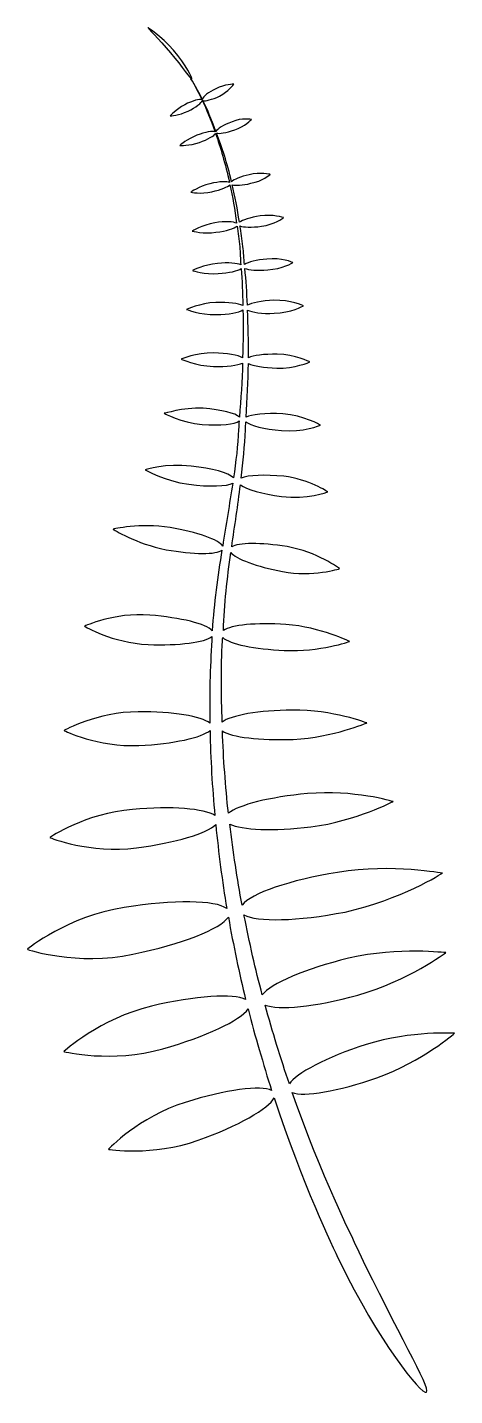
# Model space of a CAD drawing. Header units: centimetres. Extents: x -3.1 to 3.1, y -10.1 to 10.
import ezdxf

# ---------------------------------------------------------------- set-up
doc = ezdxf.new("R2010")
doc.units = ezdxf.units.CM
doc.header["$MEASUREMENT"] = 0
doc.layers.add('Camada 1', color=7, linetype='Continuous')

msp = doc.modelspace()

# ---------------------------------------------------------------- linework, layer by layer
at = {"layer": 'Camada 1'}
for points, knots in [([(-1.03387, 9.64908), (-1.21104, 9.86167), (-1.37529, 10.01785), (-1.37045, 10.02431), (-1.37045, 10.02431), (-1.37529, 10.01947), (-1.17077, 9.90191), (-0.9904, 9.68773), (-0.9904, 9.68773), (-0.80842, 9.47516), (-0.70698, 9.26741), (-0.72145, 9.26098), (-0.72145, 9.26098), (-0.73757, 9.25934), (-0.86158, 9.44294), (-1.03387, 9.64908)], [0, 0, 0, 0, 0.2, 0.2, 0.2, 0.2, 0.4, 0.4, 0.4, 0.4, 0.6, 0.6, 0.6, 0.6, 1, 1, 1, 1]), ([(1.44937, -8.1024), (1.3351, -7.8625), (0.90827, -6.98488), (0.48637, -5.6981), (0.48637, -5.6981), (0.41229, -5.85592), (-0.04346, -6.11527), (-0.63126, -6.32294), (-0.63126, -6.32294), (-1.30441, -6.56128), (-1.9518, -6.45666), (-1.94698, -6.45499), (-1.94698, -6.45499), (-1.95182, -6.45499), (-1.49608, -5.97996), (-0.8197, -5.76572), (-0.8197, -5.76572), (-0.22547, -5.5789), (0.29631, -5.51127), (0.44935, -5.59181), (0.44935, -5.59181), (0.38648, -5.40335), (0.32854, -5.20052), (0.26898, -4.99107), (0.26898, -4.99107), (0.20934, -4.80113), (0.15627, -4.5998), (0.10473, -4.39367), (0.10473, -4.39367), (-0.00965, -4.56115), (-0.51694, -4.80113), (-1.1482, -4.97985), (-1.1482, -4.97985), (-1.89705, -5.18919), (-2.59756, -5.02494), (-2.6024, -5.01848), (-2.6024, -5.01848), (-2.6024, -5.01848), (-2.07096, -4.53371), (-1.31568, -4.35334), (-1.31568, -4.35334), (-0.66507, -4.19718), (-0.10627, -4.1634), (0.06767, -4.25357), (0.06767, -4.25357), (-0.02414, -3.87186), (-0.11108, -3.46604), (-0.18517, -3.04411), (-0.18517, -3.04411), (-0.2963, -3.21649), (-0.87602, -3.44514), (-1.58622, -3.5901), (-1.58622, -3.5901), (-2.40431, -3.76237), (-3.13543, -3.52401), (-3.13705, -3.51758), (-3.13705, -3.51758), (-3.13705, -3.51602), (-2.54121, -3.02969), (-1.71346, -2.90406), (-1.71346, -2.90406), (-0.99199, -2.78487), (-0.37361, -2.79611), (-0.20933, -2.91851), (-0.20933, -2.91851), (-0.27537, -2.51589), (-0.33011, -2.10685), (-0.37036, -1.68658), (-0.37036, -1.68658), (-0.49598, -1.81218), (-0.963, -1.95392), (-1.53469, -2.02633), (-1.53469, -2.02633), (-2.2175, -2.1165), (-2.8053, -1.87983), (-2.8053, -1.87494), (-2.8053, -1.87494), (-2.80853, -1.87494), (-2.27709, -1.5191), (-1.59428, -1.46267), (-1.59428, -1.46267), (-1.01937, -1.41116), (-0.53301, -1.45145), (-0.38326, -1.55287), (-0.38326, -1.55287), (-0.42192, -1.14382), (-0.44769, -0.72353), (-0.45412, -0.30163), (-0.45412, -0.30163), (-0.56847, -0.40625), (-0.99199, -0.50131), (-1.50089, -0.52385), (-1.50089, -0.52385), (-2.10319, -0.55285), (-2.59597, -0.30483), (-2.59597, -0.30316), (-2.59597, -0.30316), (-2.59597, -0.3016), (-2.11284, -0.0294), (-1.51216, -0.0294), (-1.51216, -0.0294), (-1.00329, -0.02294), (-0.5749, -0.09703), (-0.45735, -0.19688), (-0.45735, -0.19688), (-0.46217, 0.2105), (-0.45735, 0.61632), (-0.42674, 1.0206), (-0.42674, 1.0206), (-0.42674, 1.03991), (-0.42674, 1.06248), (-0.42674, 1.07857), (-0.42674, 1.07857), (-0.52818, 0.98993), (-0.90826, 0.94162), (-1.36561, 0.9594), (-1.36561, 0.9594), (-1.88578, 0.98194), (-2.29964, 1.2283), (-2.29964, 1.2283), (-2.29964, 1.2283), (-2.29641, 1.22997), (-1.8616, 1.43288), (-1.33822, 1.39099), (-1.33822, 1.39099), (-0.88568, 1.3539), (-0.50886, 1.26216), (-0.42189, 1.16231), (-0.42189, 1.16231), (-0.39935, 1.56646), (-0.34138, 1.95786), (-0.28018, 2.34756), (-0.28018, 2.34756), (-0.35746, 2.27827), (-0.7005, 2.27827), (-1.09827, 2.35235), (-1.09827, 2.35235), (-1.54433, 2.43776), (-1.87932, 2.65355), (-1.87932, 2.65355), (-1.87932, 2.65355), (-1.87448, 2.65355), (-1.488, 2.75018), (-1.04191, 2.67609), (-1.04191, 2.67609), (-0.64091, 2.61325), (-0.32044, 2.49572), (-0.2689, 2.40389), (-0.2689, 2.40389), (-0.22059, 2.71631), (-0.16746, 3.0255), (-0.12235, 3.32993), (-0.12235, 3.32993), (-0.20286, 3.28162), (-0.46213, 3.27352), (-0.7665, 3.31218), (-0.7665, 3.31218), (-1.12885, 3.36216), (-1.40907, 3.52641), (-1.40907, 3.52641), (-1.40907, 3.52641), (-1.40907, 3.52641), (-1.09826, 3.62304), (-0.73269, 3.57951), (-0.73269, 3.57951), (-0.42673, 3.55051), (-0.17709, 3.4781), (-0.11108, 3.40557), (-0.11108, 3.40557), (-0.07242, 3.64713), (-0.04827, 3.88391), (-0.03538, 4.11902), (-0.03538, 4.11902), (-0.03215, 4.1609), (-0.03215, 4.20112), (-0.02895, 4.24298), (-0.02895, 4.24298), (-0.08531, 4.19311), (-0.3011, 4.17212), (-0.57166, 4.19144), (-0.57166, 4.19144), (-0.88408, 4.22044), (-1.12726, 4.35575), (-1.12726, 4.35575), (-1.12726, 4.35575), (-1.12565, 4.34768), (-0.86315, 4.44272), (-0.55719, 4.42983), (-0.55719, 4.42983), (-0.28824, 4.40726), (-0.07086, 4.35575), (-0.02416, 4.29939), (-0.02416, 4.29939), (0, 4.56673), (0.0145, 4.83726), (0.02415, 5.09333), (0.02415, 5.09333), (-0.04671, 5.05952), (-0.20937, 5.03856), (-0.40582, 5.0434), (-0.40582, 5.0434), (-0.6667, 5.05306), (-0.87765, 5.1513), (-0.87765, 5.1513), (-0.87765, 5.1513), (-0.87765, 5.1513), (-0.66024, 5.2447), (-0.40098, 5.2415), (-0.40098, 5.2415), (-0.20289, 5.23504), (-0.04347, 5.21089), (0.02418, 5.17064), (0.02418, 5.17064), (0.03061, 5.41382), (0.03707, 5.64731), (0.02902, 5.87441), (0.02902, 5.87441), (-0.03218, 5.83737), (-0.18034, 5.80676), (-0.36553, 5.80514), (-0.36553, 5.80514), (-0.60387, 5.79871), (-0.80035, 5.88245), (-0.80035, 5.88245), (-0.80035, 5.88245), (-0.79712, 5.87922), (-0.6071, 5.97262), (-0.37038, 5.98389), (-0.37038, 5.98389), (-0.18517, 5.99032), (-0.03542, 5.96939), (0.02739, 5.93719), (0.02739, 5.93719), (0.02416, 6.12721), (0.0145, 6.30435), (0.00482, 6.4831), (0.00482, 6.4831), (-0.04672, 6.44767), (-0.17393, 6.41709), (-0.33337, 6.40743), (-0.33337, 6.40743), (-0.53788, 6.39285), (-0.71018, 6.45243), (-0.71018, 6.45243), (-0.71018, 6.45243), (-0.71018, 6.45243), (-0.54754, 6.53778), (-0.34302, 6.5571), (-0.34302, 6.5571), (-0.1852, 6.57321), (-0.05314, 6.55871), (-0.00322, 6.53617), (-0.00322, 6.53617), (-0.00968, 6.61991), (-0.00968, 6.71654), (-0.01933, 6.80028), (-0.01933, 6.80028), (-0.03222, 6.90818), (-0.04349, 7.00642), (-0.05799, 7.10463), (-0.05799, 7.10463), (-0.09985, 7.07404), (-0.21097, 7.03216), (-0.36718, 7.01446), (-0.36718, 7.01446), (-0.54916, 6.98708), (-0.71503, 7.03216), (-0.71503, 7.03216), (-0.71503, 7.03216), (-0.71503, 7.03216), (-0.57655, 7.12236), (-0.38488, 7.15294), (-0.38488, 7.15294), (-0.2319, 7.17871), (-0.10789, 7.16905), (-0.06442, 7.1481), (-0.06442, 7.1481), (-0.0918, 7.35101), (-0.12239, 7.53622), (-0.16266, 7.71174), (-0.16266, 7.71174), (-0.18843, 7.68436), (-0.2931, 7.63766), (-0.42677, 7.6103), (-0.42677, 7.6103), (-0.59264, 7.57164), (-0.73758, 7.60384), (-0.73758, 7.60223), (-0.73758, 7.60223), (-0.73758, 7.60223), (-0.61841, 7.68758), (-0.45577, 7.72785), (-0.45577, 7.72785), (-0.31729, 7.76166), (-0.20293, 7.76489), (-0.16912, 7.74555), (-0.16912, 7.74555), (-0.23193, 8.02254), (-0.30117, 8.25765), (-0.37364, 8.46702), (-0.37364, 8.46702), (-0.39134, 8.43321), (-0.48635, 8.37844), (-0.61036, 8.33335), (-0.61036, 8.33335), (-0.75853, 8.28181), (-0.89701, 8.28985), (-0.89701, 8.28985), (-0.89701, 8.28985), (-0.89378, 8.29469), (-0.79231, 8.38325), (-0.6474, 8.43963), (-0.6474, 8.43963), (-0.52339, 8.48794), (-0.41388, 8.50567), (-0.38168, 8.48794), (-0.38168, 8.48794), (-0.44772, 8.67151), (-0.50889, 8.82613), (-0.56525, 8.9485), (-0.56525, 8.9485), (-0.56525, 8.9485), (-0.56847, 8.94851), (-0.56847, 8.94851), (-0.56847, 8.94851), (-0.57651, 8.91631), (-0.65864, 8.84868), (-0.77783, 8.7923), (-0.77783, 8.7923), (-0.9115, 8.73272), (-1.03871, 8.72306), (-1.03871, 8.72306), (-1.03871, 8.72306), (-1.03871, 8.72306), (-0.95497, 8.81969), (-0.82614, 8.88731), (-0.82614, 8.88731), (-0.7102, 8.94851), (-0.60392, 8.97748), (-0.57653, 8.96139), (-0.57653, 8.96139), (-0.57653, 8.96462), (-0.57653, 8.96462), (-0.57653, 8.96462), (-0.57653, 8.96462), (-0.66993, 9.16753), (-0.7424, 9.27865), (-0.7424, 9.27058), (-0.7424, 9.27058), (-0.7424, 9.27862), (-0.66832, 9.17075), (-0.56849, 8.97105), (-0.56849, 8.97105), (-0.55722, 9.00809), (-0.47509, 9.06929), (-0.3704, 9.12242), (-0.3704, 9.12242), (-0.23996, 9.19005), (-0.10629, 9.18846), (-0.10629, 9.18846), (-0.10629, 9.18846), (-0.10629, 9.18846), (-0.18519, 9.08218), (-0.31565, 9.01452), (-0.31565, 9.01452), (-0.42678, 8.96139), (-0.5234, 8.93882), (-0.55883, 8.94848), (-0.55883, 8.94848), (-0.49925, 8.83093), (-0.43321, 8.67633), (-0.36719, 8.49596), (-0.36719, 8.49596), (-0.35269, 8.53139), (-0.25929, 8.58936), (-0.13047, 8.63767), (-0.13047, 8.63767), (0.01285, 8.69725), (0.153, 8.67471), (0.153, 8.67148), (0.153, 8.67148), (0.153, 8.67148), (0.05471, 8.56681), (-0.09182, 8.5185), (-0.09182, 8.5185), (-0.22065, 8.47341), (-0.32211, 8.45892), (-0.35916, 8.4718), (-0.35916, 8.4718), (-0.28026, 8.26566), (-0.20295, 8.03376), (-0.13852, 7.75356), (-0.13852, 7.75356), (-0.10309, 7.79222), (-0.00969, 7.83246), (0.1208, 7.85984), (0.1208, 7.85984), (0.28341, 7.90172), (0.43002, 7.86468), (0.43002, 7.86468), (0.43002, 7.86468), (0.43002, 7.86468), (0.31241, 7.76483), (0.1466, 7.73424), (0.1466, 7.73424), (0.01931, 7.70204), (-0.08375, 7.70043), (-0.12883, 7.7117), (-0.12883, 7.7117), (-0.08536, 7.5426), (-0.05155, 7.35419), (-0.02416, 7.16256), (-0.02416, 7.16256), (0.01934, 7.19156), (0.13525, 7.2318), (0.28022, 7.25434), (0.28022, 7.25434), (0.46868, 7.28172), (0.62484, 7.23018), (0.62484, 7.23018), (0.62484, 7.23018), (0.62804, 7.22372), (0.48636, 7.13033), (0.29953, 7.10294), (0.29953, 7.10294), (0.15303, 7.08363), (0.03704, 7.08844), (-0.01612, 7.10778), (-0.01612, 7.10778), (0.00158, 7.00793), (0.01608, 6.91453), (0.02738, 6.80502), (0.02738, 6.80502), (0.03865, 6.72289), (0.04347, 6.62788), (0.05151, 6.54253), (0.05151, 6.54253), (0.10472, 6.57796), (0.23034, 6.60857), (0.38168, 6.61984), (0.38168, 6.61984), (0.5894, 6.64238), (0.76332, 6.57314), (0.76332, 6.5683), (0.76332, 6.5683), (0.76332, 6.5683), (0.60393, 6.47652), (0.39293, 6.46202), (0.39293, 6.46202), (0.24154, 6.44752), (0.11438, 6.46202), (0.05474, 6.48456), (0.05474, 6.48456), (0.07572, 6.30904), (0.08697, 6.12867), (0.0934, 5.94185), (0.0934, 5.94185), (0.15304, 5.97728), (0.30443, 6.00948), (0.4831, 6.01593), (0.4831, 6.01593), (0.7231, 6.02239), (0.91792, 5.93542), (0.91792, 5.93542), (0.91792, 5.93542), (0.91792, 5.93542), (0.72956, 5.82914), (0.488, 5.82429), (0.488, 5.82429), (0.30763, 5.81625), (0.16269, 5.83879), (0.0934, 5.8726), (0.0934, 5.8726), (0.10795, 5.64715), (0.10949, 5.40881), (0.10795, 5.17045), (0.10795, 5.17045), (0.17714, 5.20588), (0.33986, 5.22519), (0.53144, 5.22519), (0.53144, 5.22519), (0.79399, 5.22035), (1.00978, 5.10925), (1.00978, 5.10925), (1.00978, 5.10925), (1.00978, 5.10925), (0.78756, 5.00942), (0.52498, 5.01747), (0.52498, 5.01747), (0.33662, 5.0239), (0.17716, 5.0529), (0.10794, 5.08671), (0.10794, 5.08671), (0.10305, 4.82906), (0.09339, 4.56493), (0.07571, 4.29762), (0.07571, 4.29762), (0.14659, 4.33786), (0.35593, 4.36366), (0.61358, 4.34755), (0.61358, 4.34755), (0.9228, 4.32501), (1.1659, 4.18163), (1.1659, 4.18163), (1.1659, 4.18163), (1.16913, 4.18007), (0.90825, 4.07212), (0.59583, 4.10278), (0.59583, 4.10278), (0.34138, 4.12209), (0.13847, 4.1752), (0.07251, 4.2284), (0.07251, 4.2284), (0.06762, 4.18974), (0.06762, 4.15265), (0.06605, 4.11079), (0.06605, 4.11079), (0.05473, 3.87735), (0.03057, 3.64221), (0.00483, 3.40388), (0.00483, 3.40388), (0.10471, 3.44732), (0.3495, 3.45698), (0.63128, 3.42965), (0.63128, 3.42965), (0.99844, 3.3861), (1.27546, 3.20097), (1.27546, 3.20097), (1.27546, 3.20097), (1.27546, 3.20097), (0.96471, 3.08823), (0.59585, 3.13334), (0.59585, 3.13334), (0.3141, 3.17033), (0.07896, 3.24118), (-0.00968, 3.30561), (-0.00968, 3.30561), (-0.04511, 3.00608), (-0.09181, 2.70008), (-0.13692, 2.39576), (-0.13692, 2.39576), (-0.04029, 2.45529), (0.28985, 2.46019), (0.67633, 2.39732), (0.67633, 2.39732), (1.1176, 2.32324), (1.44934, 2.07368), (1.44778, 2.07368), (1.44778, 2.07368), (1.44778, 2.07368), (1.05318, 1.94485), (0.60868, 2.0318), (0.60868, 2.0318), (0.2303, 2.09943), (-0.07252, 2.22018), (-0.15142, 2.31035), (-0.15142, 2.31035), (-0.20135, 1.9335), (-0.24482, 1.55346), (-0.25932, 1.16539), (-0.25932, 1.16539), (-0.14338, 1.2459), (0.22063, 1.28289), (0.66021, 1.25559), (0.66021, 1.25559), (1.18041, 1.2105), (1.59424, 1.00437), (1.59424, 1.00437), (1.59424, 1.00437), (1.59424, 1.00437), (1.16109, 0.84811), (0.6361, 0.87232), (0.6361, 0.87232), (0.19806, 0.89163), (-0.16755, 0.96731), (-0.26899, 1.06237), (-0.26899, 1.06237), (-0.26899, 1.04459), (-0.27383, 1.0285), (-0.27383, 1.01406), (-0.27383, 1.01406), (-0.29314, 0.61303), (-0.29314, 0.21531), (-0.27544, -0.17932), (-0.27544, -0.17932), (-0.15143, -0.08103), (0.26571, -0.00694), (0.75363, -0.00372), (0.75363, -0.00372), (1.35593, -0.00052), (1.84715, -0.19221), (1.84715, -0.19221), (1.84715, -0.19221), (1.84715, -0.18732), (1.36402, -0.40634), (0.76649, -0.43375), (0.76649, -0.43375), (0.27373, -0.45306), (-0.13696, -0.40155), (-0.27383, -0.30971), (-0.27383, -0.30971), (-0.25772, -0.71719), (-0.22874, -1.12137), (-0.18525, -1.5192), (-0.18525, -1.5192), (-0.03547, -1.3968), (0.42353, -1.28084), (0.97585, -1.23088), (0.97585, -1.23088), (1.65866, -1.17135), (2.23199, -1.34685), (2.23363, -1.34685), (2.23363, -1.34685), (2.23363, -1.34206), (1.70698, -1.63027), (1.02737, -1.71891), (1.02737, -1.71891), (0.47828, -1.7849), (0.00798, -1.764), (-0.1627, -1.67861), (-0.1627, -1.67861), (-0.116, -2.08443), (-0.05642, -2.48226), (0.01605, -2.86709), (0.01605, -2.86709), (0.14657, -2.69961), (0.71497, -2.49834), (1.41879, -2.38719), (1.41879, -2.38719), (2.24167, -2.25514), (2.95835, -2.4065), (2.95835, -2.39851), (2.95835, -2.39851), (2.95835, -2.39851), (2.34317, -2.79147), (1.5283, -2.97014), (1.5283, -2.97014), (0.83096, -3.1054), (0.23031, -3.11995), (0.04346, -3.01202), (0.04346, -3.01202), (0.12559, -3.41784), (0.21256, -3.814), (0.31238, -4.18595), (0.31238, -4.18595), (0.438, -4.02178), (0.94211, -3.80431), (1.57817, -3.64972), (1.57817, -3.64972), (2.3335, -3.47422), (3.00501, -3.57408), (3.00822, -3.56598), (3.00822, -3.56598), (3.00502, -3.56598), (2.46556, -3.97503), (1.71345, -4.18926), (1.71345, -4.18926), (1.09025, -4.36317), (0.54428, -4.41786), (0.35426, -4.33576), (0.35426, -4.33576), (0.409, -4.53711), (0.46864, -4.73192), (0.52174, -4.91552), (0.52174, -4.91552), (0.58458, -5.11999), (0.64903, -5.31322), (0.71176, -5.49525), (0.71176, -5.49525), (0.80196, -5.34386), (1.25609, -5.10065), (1.83582, -4.91716), (1.83582, -4.91716), (2.51387, -4.70459), (3.13704, -4.7528), (3.13704, -4.75124), (3.13704, -4.75124), (3.13704, -4.74968), (2.66523, -5.16351), (1.99687, -5.40341), (1.99687, -5.40341), (1.42847, -5.60309), (0.92277, -5.68847), (0.75206, -5.62087), (0.75206, -5.62087), (1.1901, -6.87052), (1.62489, -7.72727), (1.73443, -7.96561), (1.73443, -7.96561), (2.2755, -9.09612), (2.78919, -9.97218), (2.72479, -10.02206), (2.72479, -10.02206), (2.65074, -10.07355), (2.00656, -9.25712), (1.44937, -8.1024)], [0, 0, 0, 0, 0.00571429, 0.00571429, 0.00571429, 0.00571429, 0.01142857, 0.01142857, 0.01142857, 0.01142857, 0.01714286, 0.01714286, 0.01714286, 0.01714286, 0.02285714, 0.02285714, 0.02285714, 0.02285714, 0.02857143, 0.02857143, 0.02857143, 0.02857143, 0.03428571, 0.03428571, 0.03428571, 0.03428571, 0.04, 0.04, 0.04, 0.04, 0.04571429, 0.04571429, 0.04571429, 0.04571429, 0.05142857, 0.05142857, 0.05142857, 0.05142857, 0.05714286, 0.05714286, 0.05714286, 0.05714286, 0.06285714, 0.06285714, 0.06285714, 0.06285714, 0.06857143, 0.06857143, 0.06857143, 0.06857143, 0.07428571, 0.07428571, 0.07428571, 0.07428571, 0.08, 0.08, 0.08, 0.08, 0.08571429, 0.08571429, 0.08571429, 0.08571429, 0.09142857, 0.09142857, 0.09142857, 0.09142857, 0.09714286, 0.09714286, 0.09714286, 0.09714286, 0.10285714, 0.10285714, 0.10285714, 0.10285714, 0.10857143, 0.10857143, 0.10857143, 0.10857143, 0.11428571, 0.11428571, 0.11428571, 0.11428571, 0.12, 0.12, 0.12, 0.12, 0.12571429, 0.12571429, 0.12571429, 0.12571429, 0.13142857, 0.13142857, 0.13142857, 0.13142857, 0.13714286, 0.13714286, 0.13714286, 0.13714286, 0.14285714, 0.14285714, 0.14285714, 0.14285714, 0.14857143, 0.14857143, 0.14857143, 0.14857143, 0.15428571, 0.15428571, 0.15428571, 0.15428571, 0.16, 0.16, 0.16, 0.16, 0.16571429, 0.16571429, 0.16571429, 0.16571429, 0.17142857, 0.17142857, 0.17142857, 0.17142857, 0.17714286, 0.17714286, 0.17714286, 0.17714286, 0.18285714, 0.18285714, 0.18285714, 0.18285714, 0.18857143, 0.18857143, 0.18857143, 0.18857143, 0.19428571, 0.19428571, 0.19428571, 0.19428571, 0.2, 0.2, 0.2, 0.2, 0.20571429, 0.20571429, 0.20571429, 0.20571429, 0.21142857, 0.21142857, 0.21142857, 0.21142857, 0.21714286, 0.21714286, 0.21714286, 0.21714286, 0.22285714, 0.22285714, 0.22285714, 0.22285714, 0.22857143, 0.22857143, 0.22857143, 0.22857143, 0.23428571, 0.23428571, 0.23428571, 0.23428571, 0.24, 0.24, 0.24, 0.24, 0.24571429, 0.24571429, 0.24571429, 0.24571429, 0.25142857, 0.25142857, 0.25142857, 0.25142857, 0.25714286, 0.25714286, 0.25714286, 0.25714286, 0.26285714, 0.26285714, 0.26285714, 0.26285714, 0.26857143, 0.26857143, 0.26857143, 0.26857143, 0.27428571, 0.27428571, 0.27428571, 0.27428571, 0.28, 0.28, 0.28, 0.28, 0.28571429, 0.28571429, 0.28571429, 0.28571429, 0.29142857, 0.29142857, 0.29142857, 0.29142857, 0.29714286, 0.29714286, 0.29714286, 0.29714286, 0.30285714, 0.30285714, 0.30285714, 0.30285714, 0.30857143, 0.30857143, 0.30857143, 0.30857143, 0.31428571, 0.31428571, 0.31428571, 0.31428571, 0.32, 0.32, 0.32, 0.32, 0.32571429, 0.32571429, 0.32571429, 0.32571429, 0.33142857, 0.33142857, 0.33142857, 0.33142857, 0.33714286, 0.33714286, 0.33714286, 0.33714286, 0.34285714, 0.34285714, 0.34285714, 0.34285714, 0.34857143, 0.34857143, 0.34857143, 0.34857143, 0.35428571, 0.35428571, 0.35428571, 0.35428571, 0.36, 0.36, 0.36, 0.36, 0.36571429, 0.36571429, 0.36571429, 0.36571429, 0.37142857, 0.37142857, 0.37142857, 0.37142857, 0.37714286, 0.37714286, 0.37714286, 0.37714286, 0.38285714, 0.38285714, 0.38285714, 0.38285714, 0.38857143, 0.38857143, 0.38857143, 0.38857143, 0.39428571, 0.39428571, 0.39428571, 0.39428571, 0.4, 0.4, 0.4, 0.4, 0.40571429, 0.40571429, 0.40571429, 0.40571429, 0.41142857, 0.41142857, 0.41142857, 0.41142857, 0.41714286, 0.41714286, 0.41714286, 0.41714286, 0.42285714, 0.42285714, 0.42285714, 0.42285714, 0.42857143, 0.42857143, 0.42857143, 0.42857143, 0.43428571, 0.43428571, 0.43428571, 0.43428571, 0.44, 0.44, 0.44, 0.44, 0.44571429, 0.44571429, 0.44571429, 0.44571429, 0.45142857, 0.45142857, 0.45142857, 0.45142857, 0.45714286, 0.45714286, 0.45714286, 0.45714286, 0.46285714, 0.46285714, 0.46285714, 0.46285714, 0.46857143, 0.46857143, 0.46857143, 0.46857143, 0.47428571, 0.47428571, 0.47428571, 0.47428571, 0.48, 0.48, 0.48, 0.48, 0.48571429, 0.48571429, 0.48571429, 0.48571429, 0.49142857, 0.49142857, 0.49142857, 0.49142857, 0.49714286, 0.49714286, 0.49714286, 0.49714286, 0.50285714, 0.50285714, 0.50285714, 0.50285714, 0.50857143, 0.50857143, 0.50857143, 0.50857143, 0.51428571, 0.51428571, 0.51428571, 0.51428571, 0.52, 0.52, 0.52, 0.52, 0.52571429, 0.52571429, 0.52571429, 0.52571429, 0.53142857, 0.53142857, 0.53142857, 0.53142857, 0.53714286, 0.53714286, 0.53714286, 0.53714286, 0.54285714, 0.54285714, 0.54285714, 0.54285714, 0.54857143, 0.54857143, 0.54857143, 0.54857143, 0.55428571, 0.55428571, 0.55428571, 0.55428571, 0.56, 0.56, 0.56, 0.56, 0.56571429, 0.56571429, 0.56571429, 0.56571429, 0.57142857, 0.57142857, 0.57142857, 0.57142857, 0.57714286, 0.57714286, 0.57714286, 0.57714286, 0.58285714, 0.58285714, 0.58285714, 0.58285714, 0.58857143, 0.58857143, 0.58857143, 0.58857143, 0.59428571, 0.59428571, 0.59428571, 0.59428571, 0.6, 0.6, 0.6, 0.6, 0.60571429, 0.60571429, 0.60571429, 0.60571429, 0.61142857, 0.61142857, 0.61142857, 0.61142857, 0.61714286, 0.61714286, 0.61714286, 0.61714286, 0.62285714, 0.62285714, 0.62285714, 0.62285714, 0.62857143, 0.62857143, 0.62857143, 0.62857143, 0.63428571, 0.63428571, 0.63428571, 0.63428571, 0.64, 0.64, 0.64, 0.64, 0.64571429, 0.64571429, 0.64571429, 0.64571429, 0.65142857, 0.65142857, 0.65142857, 0.65142857, 0.65714286, 0.65714286, 0.65714286, 0.65714286, 0.66285714, 0.66285714, 0.66285714, 0.66285714, 0.66857143, 0.66857143, 0.66857143, 0.66857143, 0.67428571, 0.67428571, 0.67428571, 0.67428571, 0.68, 0.68, 0.68, 0.68, 0.68571429, 0.68571429, 0.68571429, 0.68571429, 0.69142857, 0.69142857, 0.69142857, 0.69142857, 0.69714286, 0.69714286, 0.69714286, 0.69714286, 0.70285714, 0.70285714, 0.70285714, 0.70285714, 0.70857143, 0.70857143, 0.70857143, 0.70857143, 0.71428571, 0.71428571, 0.71428571, 0.71428571, 0.72, 0.72, 0.72, 0.72, 0.72571429, 0.72571429, 0.72571429, 0.72571429, 0.73142857, 0.73142857, 0.73142857, 0.73142857, 0.73714286, 0.73714286, 0.73714286, 0.73714286, 0.74285714, 0.74285714, 0.74285714, 0.74285714, 0.74857143, 0.74857143, 0.74857143, 0.74857143, 0.75428571, 0.75428571, 0.75428571, 0.75428571, 0.76, 0.76, 0.76, 0.76, 0.76571429, 0.76571429, 0.76571429, 0.76571429, 0.77142857, 0.77142857, 0.77142857, 0.77142857, 0.77714286, 0.77714286, 0.77714286, 0.77714286, 0.78285714, 0.78285714, 0.78285714, 0.78285714, 0.78857143, 0.78857143, 0.78857143, 0.78857143, 0.79428571, 0.79428571, 0.79428571, 0.79428571, 0.8, 0.8, 0.8, 0.8, 0.80571429, 0.80571429, 0.80571429, 0.80571429, 0.81142857, 0.81142857, 0.81142857, 0.81142857, 0.81714286, 0.81714286, 0.81714286, 0.81714286, 0.82285714, 0.82285714, 0.82285714, 0.82285714, 0.82857143, 0.82857143, 0.82857143, 0.82857143, 0.83428571, 0.83428571, 0.83428571, 0.83428571, 0.84, 0.84, 0.84, 0.84, 0.84571429, 0.84571429, 0.84571429, 0.84571429, 0.85142857, 0.85142857, 0.85142857, 0.85142857, 0.85714286, 0.85714286, 0.85714286, 0.85714286, 0.86285714, 0.86285714, 0.86285714, 0.86285714, 0.86857143, 0.86857143, 0.86857143, 0.86857143, 0.87428571, 0.87428571, 0.87428571, 0.87428571, 0.88, 0.88, 0.88, 0.88, 0.88571429, 0.88571429, 0.88571429, 0.88571429, 0.89142857, 0.89142857, 0.89142857, 0.89142857, 0.89714286, 0.89714286, 0.89714286, 0.89714286, 0.90285714, 0.90285714, 0.90285714, 0.90285714, 0.90857143, 0.90857143, 0.90857143, 0.90857143, 0.91428571, 0.91428571, 0.91428571, 0.91428571, 0.92, 0.92, 0.92, 0.92, 0.92571429, 0.92571429, 0.92571429, 0.92571429, 0.93142857, 0.93142857, 0.93142857, 0.93142857, 0.93714286, 0.93714286, 0.93714286, 0.93714286, 0.94285714, 0.94285714, 0.94285714, 0.94285714, 0.94857143, 0.94857143, 0.94857143, 0.94857143, 0.95428571, 0.95428571, 0.95428571, 0.95428571, 0.96, 0.96, 0.96, 0.96, 0.96571429, 0.96571429, 0.96571429, 0.96571429, 0.97142857, 0.97142857, 0.97142857, 0.97142857, 0.97714286, 0.97714286, 0.97714286, 0.97714286, 0.98285714, 0.98285714, 0.98285714, 0.98285714, 0.98857143, 0.98857143, 0.98857143, 0.98857143, 1, 1, 1, 1])]:
    msp.add_open_spline(points, degree=3, knots=knots, dxfattribs=at)

doc.saveas('drawing.dxf')
